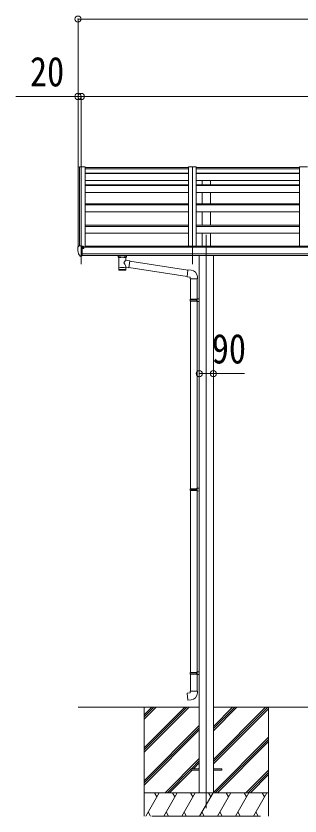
# Model space of a CAD drawing. Units: millimetres at full size, sheet at 1:40; some dimension numbers follow another scale. Extents: x -11181 to 11305, y -7804 to 7716.
# Drawn here: x -1090 to 739, y -4439 to 708 of the extents above; entities that cross this region are included whole.
import ezdxf
from ezdxf.enums import TextEntityAlignment as Align

# ---------------------------------------------------------------- set-up
doc = ezdxf.new("R2010")
doc.units = ezdxf.units.MM
doc.header["$LTSCALE"] = 40
doc.header["$PDMODE"] = 32
doc.header["$PDSIZE"] = 40
for name, color, linetype, lineweight in [('0-0_0', 7, 'Continuous', 9), ('0-1_本体', 4, 'Continuous', 9), ('0-2_部品', 7, 'Continuous', 9), ('0-8_PARTS2', 2, 'Continuous', 9), ('0-A_寸法', 6, 'Continuous', 9)]:
    doc.layers.add(name, color=color, linetype=linetype, lineweight=lineweight)
doc.styles.add('ＭＳ ゴシック', font='')
doc.styles.get('ＭＳ ゴシック').set_extended_font_data('MS Gothic')

msp = doc.modelspace()

# ---------------------------------------------------------------- linework, layer by layer
at = {"layer": '0-0_0'}
for p, q in [((-690.06, -3739.43), (90.74, -3739.43)), ((-264.06, -3739.43), (-264.06, -4439.43)), ((-264.06, -4000.16), (-3.33, -3739.43)), ((-264.06, -4014.3), (10.82, -3739.43)), ((-264.06, -4028.44), (24.96, -3739.43)), ((-264.06, -3816.31), (-187.17, -3739.43)), ((-264.06, -3802.17), (-201.32, -3739.43)), ((-264.06, -3788.02), (-215.46, -3739.43)), ((181.14, -3739.43), (1790.74, -3739.43)), ((181.14, -4075.45), (517.17, -3739.43)), ((181.14, -4089.6), (531.32, -3739.43)), ((181.14, -3891.61), (333.33, -3739.43)), ((181.14, -3877.47), (319.18, -3739.43)), ((181.14, -3863.32), (305.04, -3739.43)), ((181.14, -4103.74), (535.94, -3748.94)), ((535.94, -3739.43), (535.94, -4439.43)), ((-264.06, -4212.29), (90.74, -3857.49)), ((-264.06, -4226.43), (90.74, -3871.63)), ((-264.06, -4240.57), (90.74, -3885.77)), ((181.14, -4287.59), (535.94, -3932.79)), ((193.44, -4289.43), (535.94, -3946.93)), ((207.59, -4289.43), (535.94, -3961.07)), ((-129.06, -4289.43), (90.74, -4069.62)), ((39.59, -4134.92), (90.74, -4083.76)), ((53.73, -4134.92), (90.74, -4097.9)), ((-114.92, -4289.43), (35.94, -4138.56)), ((-100.78, -4289.43), (44.73, -4143.92)), ((391.44, -4289.43), (535.94, -4144.92)), ((405.58, -4289.43), (535.94, -4159.06)), ((419.72, -4289.43), (535.94, -4173.2)), ((535.94, -4289.43), (-264.06, -4289.43)), ((-253.77, -4439.43), (-167.16, -4289.43)), ((-182.16, -4315.41), (-197.17, -4289.43)), ((-138.3, -4439.43), (-51.69, -4289.43)), ((-66.7, -4315.41), (-81.7, -4289.43)), ((-22.83, -4439.43), (63.78, -4289.43)), ((48.78, -4315.41), (33.77, -4289.43)), ((92.64, -4439.43), (179.25, -4289.43)), ((164.25, -4315.41), (149.24, -4289.43)), ((208.11, -4439.43), (294.72, -4289.43)), ((279.72, -4315.41), (264.72, -4289.43)), ((323.58, -4439.43), (410.19, -4289.43)), ((380.19, -4289.43), (395.19, -4315.41)), ((439.05, -4439.43), (525.66, -4289.43)), ((495.66, -4289.43), (510.66, -4315.41)), ((-238.77, -4413.45), (-223.77, -4439.43)), ((-123.3, -4413.45), (-108.3, -4439.43)), ((-7.83, -4413.45), (7.17, -4439.43)), ((107.64, -4413.45), (122.64, -4439.43)), ((223.11, -4413.45), (238.11, -4439.43)), ((338.58, -4413.45), (353.58, -4439.43)), ((454.05, -4413.45), (469.05, -4439.43)), ((-214.06, -4439.43), (485.94, -4439.43))]:
    msp.add_line(p, q, dxfattribs=at)
at = {"layer": '0-1_本体'}
for p, q in [((-690.05, -264.49), (-690.06, -776.57)), ((-689.11, -263.6), (-681.27, -263.19)), ((-681.06, -263.27), (-681.06, -770.03)), ((-680.98, -263.39), (-680.36, -265.01)), ((-645.06, -263.18), (-645.06, -779.83)), ((-645.06, -276.18), (20.94, -276.18)), ((-645.06, -302.8), (20.94, -302.8)), ((-645.06, -305.33), (20.94, -305.33)), ((20.94, -263.18), (20.94, -773.3)), ((70.94, -263.18), (20.94, -263.18)), ((70.94, -263.18), (70.94, -773.3)), ((70.94, -276.18), (736.94, -276.18)), ((70.94, -302.8), (736.94, -302.8)), ((70.94, -305.33), (736.94, -305.33)), ((736.94, -263.18), (736.94, -773.3)), ((786.94, -263.18), (736.94, -263.18)), ((-645.06, -350.08), (20.94, -350.08)), ((70.94, -350.08), (736.94, -350.08)), ((108.44, -378.23), (108.44, -350.08)), ((163.44, -378.23), (163.44, -350.08)), ((-645.06, -378.23), (20.94, -378.23)), ((-645.06, -383.2), (20.94, -383.2)), ((70.94, -378.23), (736.94, -378.23)), ((70.94, -383.2), (736.94, -383.2)), ((-645.06, -427.41), (20.94, -427.41)), ((70.94, -427.41), (736.94, -427.41)), ((108.44, -500.93), (108.44, -427.41)), ((163.44, -500.93), (163.44, -427.41)), ((-645.06, -500.93), (20.94, -500.93)), ((-645.06, -507.83), (20.94, -507.83)), ((70.94, -500.93), (736.94, -500.93)), ((70.94, -507.83), (736.94, -507.83)), ((-645.06, -551.38), (20.94, -551.38)), ((70.94, -551.38), (736.94, -551.38)), ((108.44, -638.39), (108.44, -551.38)), ((163.44, -638.39), (163.44, -551.38)), ((-645.06, -638.39), (20.94, -638.39)), ((-645.06, -645.29), (20.94, -645.29)), ((70.94, -638.39), (736.94, -638.39)), ((70.94, -645.29), (736.94, -645.29)), ((-645.06, -688.84), (20.94, -688.84)), ((70.94, -688.84), (736.94, -688.84)), ((108.44, -773.5), (108.44, -688.84)), ((163.44, -773.5), (163.44, -688.84)), ((4335.44, -779.83), (-663.56, -779.83)), ((-663.56, -821.43), (4335.44, -821.43)), ((-640.06, -779.83), (-640.06, -773.3)), ((4311.94, -773.3), (-640.06, -773.3)), ((4335.44, -833.28), (-663.56, -833.21)), ((90.74, -833.37), (90.74, -4289.44)), ((181.14, -833.37), (181.14, -4289.44))]:
    msp.add_line(p, q, dxfattribs=at)
msp.add_lwpolyline([(-680.36, -770.03), (-680.36, -263.18), (-645.06, -263.18)], dxfattribs=at)
msp.add_circle((-656.08, -784.94), 3, dxfattribs=at)
for centre, radius, start, end in [((-689.06, -264.6), 1, 93, 173.32986), ((-681.26, -263.49), 0.301, 21.06327, 92.86679)]:
    msp.add_arc(centre, radius, start, end, dxfattribs=at)
at = {"layer": '0-2_部品', "color": 4}
for p, q in [((20.94, -267.47), (-645.06, -267.47)), ((736.94, -267.47), (70.94, -267.47)), ((35.94, -4134.93), (35.94, -4143.93)), ((35.94, -4134.93), (90.94, -4134.93)), ((35.94, -4143.93), (90.94, -4143.93)), ((180.94, -4134.93), (235.94, -4134.93)), ((180.94, -4143.93), (235.94, -4143.93)), ((235.94, -4134.93), (235.94, -4143.93))]:
    msp.add_line(p, q, dxfattribs=at)
at = {"layer": '0-2_部品'}
for p, q in [((-685.15, -770.6), (-689.21, -776.41)), ((-670.06, -838.53), (-670.06, -770.03)), ((-668.56, -770.95), (-670.06, -770.95)), ((-668.56, -770.95), (-668.56, -777.12)), ((-658.88, -772.45), (-668.56, -771.73)), ((-692.06, -779.4), (-692.06, -780.03)), ((-677.68, -836.72), (-687.42, -821.34)), ((-663.56, -779.77), (-670.06, -779.37)), ((-668.56, -774.72), (-654.56, -774.78)), ((-659.08, -784.95), (-658.56, -784.95)), ((-658.56, -784.95), (-658.26, -784.95)), ((-658.06, -774.76), (-658.06, -772.86)), ((-653.56, -775.88), (-653.56, -779.84)), ((-671.56, -838.44), (-675.26, -838.21)), ((-671.56, -838.44), (-670.06, -838.53)), ((-670.06, -836.34), (-669.56, -836.34)), ((-669.56, -836.34), (-669.06, -835.34)), ((-663.56, -835.34), (-669.06, -835.34)), ((-432.06, -840.39), (-432.06, -833.22)), ((-427.96, -844.89), (-427.97, -925.18)), ((-382.16, -862.46), (-382.16, -844.88)), ((-356.93, -866.37), (-382.16, -862.46)), ((-378.06, -840.39), (-378.06, -833.22)), ((-356.93, -866.37), (-363.96, -911.63)), ((16.68, -926.31), (-357.23, -868.31)), ((-382.14, -925.18), (-382.16, -908.55)), ((-382.16, -908.8), (-363.96, -911.63)), ((13.01, -968.25), (-363.67, -909.81)), ((37.67, -926.38), (16.83, -924.55)), ((78.74, -982.12), (78.74, -971.2)), ((32.74, -982.12), (78.74, -982.12)), ((34.74, -981.37), (34.74, -1113.68)), ((76.74, -981.37), (76.74, -1111.12)), ((32.74, -1115.68), (33.74, -1113.68)), ((32.74, -1115.68), (76.74, -1115.68)), ((32.74, -1115.68), (32.74, -1123.68)), ((32.74, -1123.68), (76.74, -1123.68)), ((32.74, -1123.68), (33.74, -1125.68)), ((33.74, -1113.68), (76.74, -1113.68)), ((33.74, -1125.68), (76.74, -1125.68)), ((34.74, -1125.68), (34.74, -2333.43)), ((72.27, -1115.68), (71.84, -1113.68)), ((74.74, -1111.18), (90.74, -1110.71)), ((74.74, -1113.18), (74.74, -1111.18)), ((74.74, -1113.18), (76.74, -1113.18)), ((74.74, -1128.18), (74.74, -1126.18)), ((74.74, -1128.18), (90.74, -1128.65)), ((76.74, -1128.24), (76.74, -2330.87)), ((90.74, -1110.71), (90.74, -1128.65)), ((32.74, -2335.43), (33.74, -2333.43)), ((32.74, -2335.43), (76.74, -2335.43)), ((32.74, -2335.43), (32.74, -2343.43)), ((32.74, -2343.43), (76.74, -2343.43)), ((32.74, -2343.43), (33.74, -2345.43)), ((33.74, -2333.43), (76.74, -2333.43)), ((33.74, -2345.43), (76.74, -2345.43)), ((34.74, -2345.43), (34.74, -3515.03)), ((72.27, -2335.43), (71.84, -2333.43)), ((74.74, -2330.93), (90.74, -2330.45)), ((74.74, -2332.93), (74.74, -2330.93)), ((74.74, -2332.93), (76.74, -2332.93)), ((74.74, -2347.93), (74.74, -2345.93)), ((74.74, -2347.93), (90.74, -2348.4)), ((76.74, -2347.98), (76.74, -3512.47)), ((90.74, -2330.45), (90.74, -2348.4)), ((32.74, -3517.03), (33.74, -3515.03)), ((32.74, -3517.03), (76.74, -3517.03)), ((32.74, -3517.03), (32.74, -3525.03)), ((32.74, -3525.03), (76.74, -3525.03)), ((32.74, -3525.03), (33.74, -3527.03)), ((33.74, -3515.03), (76.74, -3515.03)), ((33.74, -3527.03), (76.74, -3527.03)), ((34.74, -3527.03), (34.74, -3637.03)), ((72.27, -3517.03), (71.84, -3515.03)), ((74.74, -3512.53), (90.74, -3512.05)), ((74.74, -3514.53), (74.74, -3512.53)), ((74.74, -3514.53), (76.74, -3514.53)), ((74.74, -3529.53), (74.74, -3527.53)), ((74.74, -3529.53), (90.74, -3530)), ((76.74, -3529.58), (76.74, -3637.03)), ((90.74, -3512.05), (90.74, -3530)), ((32.74, -3637.03), (78.74, -3637.03)), ((32.74, -3647.03), (32.74, -3637.03)), ((78.74, -3637.03), (78.74, -3647.94))]:
    msp.add_line(p, q, dxfattribs=at)
for points in [[(-670.06, -770.03), (-682.06, -770.03), (-684.39, -770.18)], [(-663.56, -835.34), (-663.56, -777.12), (-668.56, -777.12)], [(-658.88, -772.45), (-658.71, -772.47), (-658.56, -772.5), (-658.41, -772.54), (-658.29, -772.59), (-658.19, -772.65), (-658.12, -772.72), (-658.07, -772.79), (-658.06, -772.86)], [(-658.26, -783.76), (-658.26, -784.95), (-653.56, -784.95)], [(-653.56, -783.33), (-653.56, -784.95), (-653.08, -784.95)], [(-670.06, -824.64), (-666.89, -824.24), (-663.56, -823.81)], [(-432.02, -840.44), (-432.04, -840.09), (-431.79, -839.13), (-431.27, -838.25), (-430.47, -837.41), (-429.36, -836.61), (-427.96, -835.89)], [(-432.02, -840.33), (-432.04, -840.69), (-431.79, -841.64), (-431.27, -842.53), (-430.47, -843.37), (-429.36, -844.16), (-427.96, -844.89)], [(-382.16, -835.9), (-381.92, -835.99), (-380.57, -836.73), (-379.46, -837.57), (-378.7, -838.44), (-378.24, -839.34), (-378.07, -840.23)], [(-382.16, -844.88), (-381.92, -844.78), (-380.57, -844.05), (-379.46, -843.2), (-378.7, -842.33), (-378.24, -841.44), (-378.07, -840.55)], [(16.83, -924.55), (12.82, -970.38), (32.74, -972.12), (32.74, -982.12)], [(72.27, -1115.68), (72.27, -1123.68), (71.84, -1125.68)], [(74.74, -1126.18), (76.74, -1126.18), (76.74, -1113.18)], [(72.27, -2335.43), (72.27, -2343.43), (71.84, -2345.43)], [(74.74, -2345.93), (76.74, -2345.93), (76.74, -2332.93)], [(72.27, -3517.03), (72.27, -3525.03), (71.84, -3527.03)], [(74.74, -3527.53), (76.74, -3527.53), (76.74, -3514.53)], [(37.67, -3692.77), (16.83, -3694.59), (12.82, -3648.77), (32.74, -3647.03)]]:
    msp.add_lwpolyline(points, dxfattribs=at)
for centre, radius, start, end in [((-684.33, -771.17), 1, 93.5, 145), ((-689.06, -779.4), 3, 93, 180), ((-499.56, -780.03), 192.49, 180.0008, 192.1233), ((-684.83, -819.84), 3, 191.83348, 210), ((-656.06, -784.95), 2.5, 151.64236, 180), ((-656.06, -784.95), 2.5, 0, 151.64236), ((-675.08, -835.22), 3, 210, 266.5), ((-414.99, -885.6), 51.38, 92.46126, 104.61963), ((-405.04, -989.74), 155.94, 85.53149, 94.46851), ((-395.1, -885.6), 51.38, 75.38037, 87.53874), ((33.74, -971.2), 45, 0, 85), ((33.74, -3647.94), 45, 275, 0)]:
    msp.add_arc(centre, radius, start, end, dxfattribs=at)
for centre, major_axis, ratio, start_param, end_param in [((-654.56, -775.88), (-0.02, 1.1), 0.906239, 4.6917496, 6.2625459), ((-405.06, -846.08), (-22.91, -0.42), 0.072511, 4.711586, 6.2823824), ((-405.03, -844.45), (-22.91, -0.42), 0.072511, 4.711586, 6.2823824), ((-405.08, -844.46), (22.92, -0.42), 0.07247, 0.0008089, 1.5716053), ((-405.08, -846.08), (22.92, -0.42), 0.07247, 0.0008089, 1.5716053), ((-402.5, -884.66), (20.32, 22.25), 0.045535, 4.9756507, 6.2441899), ((-394.06, -840.39), (16, 0), 0.361356, 0, 0.0194874), ((-394.06, -840.39), (16, 0), 0.361356, 6.2636979, 6.2831853), ((-405.06, -925.18), (22.92, 0), 0.101955, 6.2829723, 9.4248207), ((-405.06, -925.18), (22.92, 0), 0.101955, 3.1415499, 6.2833984), ((-405.06, -912.74), (22.91, 0), 0.122865, 6.2831853, 9.424778), ((-405.06, -882.01), (-22.81, 26.62), 0.234429, 3.1563334, 4.5976381)]:
    msp.add_ellipse(centre, major_axis=major_axis, ratio=ratio, start_param=start_param, end_param=end_param, dxfattribs=at)
at = {"layer": '0-8_PARTS2'}
for p, q in [((-670.06, -263.18), (-670.06, -889.36)), ((45.94, -889.36), (45.94, -263.18)), ((135.94, -700.56), (135.94, -4389.46))]:
    msp.add_line(p, q, dxfattribs=at)
at = {"layer": '0-A_寸法'}
for p, q in [((-690.06, 688.17), (-690.06, 190.04)), ((-690.06, 688.17), (9373.95, 688.17)), ((-690.06, 190.04), (-1090.06, 190.04)), ((-690.06, 190.04), (-690.06, -264.61)), ((-670.06, 190.04), (-690.06, 190.04)), ((-670.06, 190.04), (-670.06, -264.61)), ((-670.06, 190.04), (4361.95, 190.04)), ((-670.06, 190.04), (-670.06, -264.61)), ((90.74, -1592.8), (181.14, -1592.8)), ((181.14, -1592.8), (381.14, -1592.8))]:
    msp.add_line(p, q, dxfattribs=at)
for p in [(-690.06, 688.17), (-690.06, 190.04), (-670.06, 190.04), (90.74, -1592.8), (181.14, -1592.8)]:
    msp.add_point(p, dxfattribs=at)

# ---------------------------------------------------------------- texts
at = {"layer": '0-A_寸法', "color": 7, "style": 'ＭＳ ゴシック', "width": 0.85}
for s, p in [('20', (-1000.06, 198.04)), ('90', (171.14, -1584.8))]:
    msp.add_text(s, height=190.6, dxfattribs=at).set_placement(p, align=Align.BOTTOM_LEFT)

doc.saveas('drawing.dxf')
